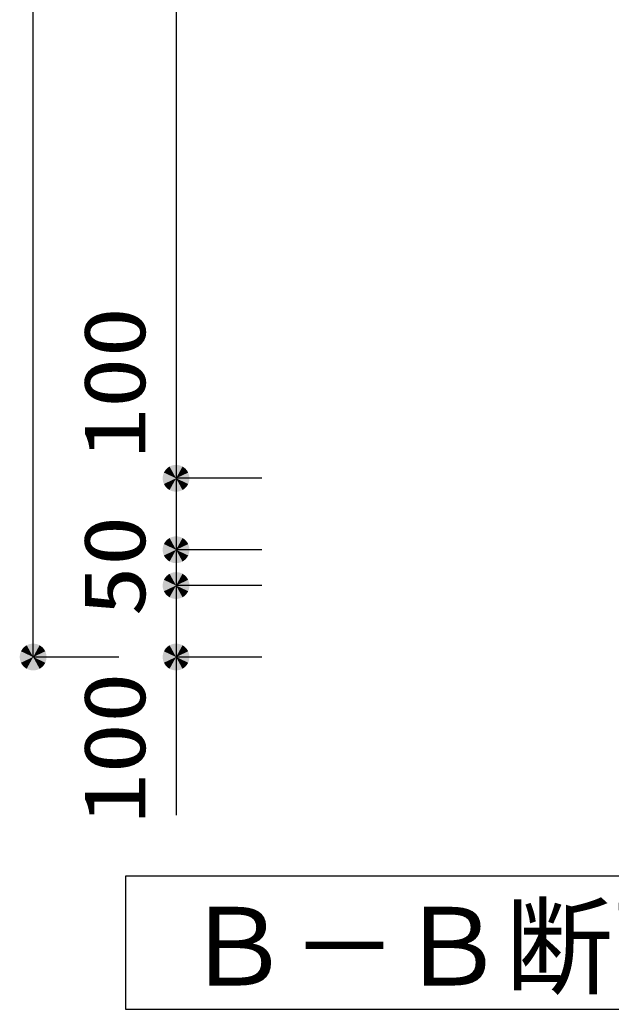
# Model space of a CAD drawing. Units: millimetres, scale not verified. Extents: x -8910 to 8910, y -6308 to 6308.
# Drawn here: x -159 to 669, y -877 to 507 of the extents above; entities that cross this region are included whole.
import ezdxf
from ezdxf.enums import TextEntityAlignment as Align

# ---------------------------------------------------------------- set-up
doc = ezdxf.new("R2010")
doc.units = ezdxf.units.MM
doc.header["$LTSCALE"] = 30
doc.layers.add('0-5_躯体', color=3, linetype='Continuous', lineweight=25)
doc.layers.add('1-2_00クル-フ-6寸法', color=132, linetype='Continuous', lineweight=25)
doc.styles.add('ＭＳ ゴシック', font='')
doc.styles.get('ＭＳ ゴシック').set_extended_font_data('MS Gothic')

msp = doc.modelspace()

# ---------------------------------------------------------------- linework, layer by layer
at = {"layer": '0-5_躯体'}
msp.add_lwpolyline([(2270.84, -877.48), (2270.84, -691.17), (-10.75, -691.17), (-10.75, -877.48)], close=True, dxfattribs=at)
at = {"layer": '1-2_00クル-フ-6寸法', "color": 4}
for p, q in [((-140.21, -384.83), (-140.21, 1745.17)), ((59.79, 1645.17), (59.79, -134.83)), ((179.79, -134.83), (59.79, -134.83)), ((179.79, -134.83), (59.79, -134.83)), ((59.79, -134.83), (59.79, -234.83)), ((179.79, -234.83), (59.79, -234.83)), ((179.79, -234.83), (59.79, -234.83)), ((59.79, -234.83), (59.79, -284.83)), ((179.79, -284.83), (59.79, -284.83)), ((179.79, -284.83), (59.79, -284.83)), ((59.79, -284.83), (59.79, -384.83)), ((-20.21, -384.83), (-140.21, -384.83)), ((179.79, -384.83), (59.79, -384.83)), ((59.79, -384.83), (59.79, -606.28))]:
    msp.add_line(p, q, dxfattribs=at)
at = {"layer": '1-2_00クル-フ-6寸法'}
for points in [[(59.79, -134.83), (43.95, -124.78), (45.34, -122.88)], [(59.79, -134.83), (43.95, -124.78), (45.34, -122.88)], [(59.79, -134.83), (45.34, -122.88), (46.95, -121.16)], [(59.79, -134.83), (45.34, -122.88), (46.95, -121.16)], [(59.79, -134.83), (46.95, -121.16), (48.76, -119.66)], [(59.79, -134.83), (46.95, -121.16), (48.76, -119.66)], [(59.79, -134.83), (48.76, -119.66), (50.75, -118.4)], [(59.79, -134.83), (48.76, -119.66), (50.75, -118.4)], [(59.79, -134.83), (50.75, -118.4), (52.88, -117.39)], [(59.79, -134.83), (50.75, -118.4), (52.88, -117.39)], [(59.79, -134.83), (52.88, -117.39), (55.12, -116.67)], [(59.79, -134.83), (52.88, -117.39), (55.12, -116.67)], [(59.79, -134.83), (55.12, -116.67), (57.44, -116.23)], [(59.79, -134.83), (55.12, -116.67), (57.44, -116.23)], [(59.79, -134.83), (57.44, -116.23), (59.79, -116.08)], [(59.79, -134.83), (57.44, -116.23), (59.79, -116.08)], [(59.79, -134.83), (59.79, -116.08), (62.14, -116.23)], [(59.79, -134.83), (59.79, -116.08), (62.14, -116.23)], [(59.79, -134.83), (62.14, -116.23), (64.45, -116.67)], [(59.79, -134.83), (62.14, -116.23), (64.45, -116.67)], [(59.79, -134.83), (64.45, -116.67), (66.69, -117.39)], [(59.79, -134.83), (64.45, -116.67), (66.69, -117.39)], [(59.79, -134.83), (66.69, -117.39), (68.82, -118.4)], [(59.79, -134.83), (66.69, -117.39), (68.82, -118.4)], [(59.79, -134.83), (68.82, -118.4), (70.81, -119.66)], [(59.79, -134.83), (68.82, -118.4), (70.81, -119.66)], [(59.79, -134.83), (70.81, -119.66), (72.62, -121.16)], [(59.79, -134.83), (70.81, -119.66), (72.62, -121.16)], [(59.79, -134.83), (72.62, -121.16), (74.23, -122.88)], [(59.79, -134.83), (72.62, -121.16), (74.23, -122.88)], [(59.79, -134.83), (74.23, -122.88), (75.62, -124.78)], [(59.79, -134.83), (74.23, -122.88), (75.62, -124.78)], [(59.79, -134.83), (41.07, -133.65), (41.37, -131.31)], [(59.79, -134.83), (41.07, -133.65), (41.37, -131.31)], [(59.79, -134.83), (41.07, -136.01), (41.07, -133.65)], [(59.79, -134.83), (41.07, -136.01), (41.07, -133.65)], [(59.79, -134.83), (41.37, -138.34), (41.07, -136.01)], [(59.79, -134.83), (41.37, -138.34), (41.07, -136.01)], [(59.79, -134.83), (41.37, -131.31), (41.95, -129.03)], [(59.79, -134.83), (41.37, -131.31), (41.95, -129.03)], [(59.79, -134.83), (41.95, -140.62), (41.37, -138.34)], [(59.79, -134.83), (41.95, -140.62), (41.37, -138.34)], [(59.79, -134.83), (41.95, -129.03), (42.82, -126.84)], [(59.79, -134.83), (41.95, -129.03), (42.82, -126.84)], [(59.79, -134.83), (42.82, -142.81), (41.95, -140.62)], [(59.79, -134.83), (42.82, -142.81), (41.95, -140.62)], [(59.79, -134.83), (42.82, -126.84), (43.95, -124.78)], [(59.79, -134.83), (42.82, -126.84), (43.95, -124.78)], [(59.79, -134.83), (43.95, -144.88), (42.82, -142.81)], [(59.79, -134.83), (43.95, -144.88), (42.82, -142.81)], [(59.79, -134.83), (45.34, -146.78), (43.95, -144.88)], [(59.79, -134.83), (45.34, -146.78), (43.95, -144.88)], [(59.79, -134.83), (46.95, -148.5), (45.34, -146.78)], [(59.79, -134.83), (46.95, -148.5), (45.34, -146.78)], [(59.79, -134.83), (48.76, -150), (46.95, -148.5)], [(59.79, -134.83), (48.76, -150), (46.95, -148.5)], [(59.79, -134.83), (50.75, -151.26), (48.76, -150)], [(59.79, -134.83), (50.75, -151.26), (48.76, -150)], [(59.79, -134.83), (52.88, -152.26), (50.75, -151.26)], [(59.79, -134.83), (52.88, -152.26), (50.75, -151.26)], [(59.79, -134.83), (55.12, -152.99), (52.88, -152.26)], [(59.79, -134.83), (55.12, -152.99), (52.88, -152.26)], [(59.79, -134.83), (57.44, -153.43), (55.12, -152.99)], [(59.79, -134.83), (57.44, -153.43), (55.12, -152.99)], [(59.79, -134.83), (59.79, -153.58), (57.44, -153.43)], [(59.79, -134.83), (59.79, -153.58), (57.44, -153.43)], [(59.79, -134.83), (75.62, -124.78), (76.75, -126.84)], [(59.79, -134.83), (75.62, -124.78), (76.75, -126.84)], [(59.79, -134.83), (76.75, -126.84), (77.62, -129.03)], [(59.79, -134.83), (76.75, -126.84), (77.62, -129.03)], [(59.79, -134.83), (77.62, -129.03), (78.2, -131.31)], [(59.79, -134.83), (77.62, -129.03), (78.2, -131.31)], [(59.79, -134.83), (78.2, -131.31), (78.5, -133.65)], [(59.79, -134.83), (78.2, -131.31), (78.5, -133.65)], [(59.79, -134.83), (78.5, -133.65), (78.5, -136.01)], [(59.79, -134.83), (78.5, -133.65), (78.5, -136.01)], [(59.79, -134.83), (62.14, -153.43), (59.79, -153.58)], [(59.79, -134.83), (64.45, -152.99), (62.14, -153.43)], [(59.79, -134.83), (66.69, -152.26), (64.45, -152.99)], [(59.79, -134.83), (68.82, -151.26), (66.69, -152.26)], [(59.79, -134.83), (70.81, -150), (68.82, -151.26)], [(59.79, -134.83), (72.62, -148.5), (70.81, -150)], [(59.79, -134.83), (74.23, -146.78), (72.62, -148.5)], [(59.79, -134.83), (75.62, -144.88), (74.23, -146.78)], [(59.79, -134.83), (76.75, -142.81), (75.62, -144.88)], [(59.79, -134.83), (77.62, -140.62), (76.75, -142.81)], [(59.79, -134.83), (78.2, -138.34), (77.62, -140.62)], [(59.79, -134.83), (78.5, -136.01), (78.2, -138.34)], [(59.79, -134.83), (62.14, -153.43), (59.79, -153.58)], [(59.79, -134.83), (64.45, -152.99), (62.14, -153.43)], [(59.79, -134.83), (66.69, -152.26), (64.45, -152.99)], [(59.79, -134.83), (68.82, -151.26), (66.69, -152.26)], [(59.79, -134.83), (70.81, -150), (68.82, -151.26)], [(59.79, -134.83), (72.62, -148.5), (70.81, -150)], [(59.79, -134.83), (74.23, -146.78), (72.62, -148.5)], [(59.79, -134.83), (75.62, -144.88), (74.23, -146.78)], [(59.79, -134.83), (76.75, -142.81), (75.62, -144.88)], [(59.79, -134.83), (77.62, -140.62), (76.75, -142.81)], [(59.79, -134.83), (78.2, -138.34), (77.62, -140.62)], [(59.79, -134.83), (78.5, -136.01), (78.2, -138.34)], [(59.79, -234.83), (45.34, -222.88), (46.95, -221.16)], [(59.79, -234.83), (45.34, -222.88), (46.95, -221.16)], [(59.79, -234.83), (46.95, -221.16), (48.76, -219.66)], [(59.79, -234.83), (46.95, -221.16), (48.76, -219.66)], [(59.79, -234.83), (48.76, -219.66), (50.75, -218.4)], [(59.79, -234.83), (48.76, -219.66), (50.75, -218.4)], [(59.79, -234.83), (50.75, -218.4), (52.88, -217.39)], [(59.79, -234.83), (50.75, -218.4), (52.88, -217.39)], [(59.79, -234.83), (52.88, -217.39), (55.12, -216.67)], [(59.79, -234.83), (52.88, -217.39), (55.12, -216.67)], [(59.79, -234.83), (55.12, -216.67), (57.44, -216.23)], [(59.79, -234.83), (55.12, -216.67), (57.44, -216.23)], [(59.79, -234.83), (57.44, -216.23), (59.79, -216.08)], [(59.79, -234.83), (57.44, -216.23), (59.79, -216.08)], [(59.79, -234.83), (59.79, -216.08), (62.14, -216.23)], [(59.79, -234.83), (59.79, -216.08), (62.14, -216.23)], [(59.79, -234.83), (62.14, -216.23), (64.45, -216.67)], [(59.79, -234.83), (62.14, -216.23), (64.45, -216.67)], [(59.79, -234.83), (64.45, -216.67), (66.69, -217.39)], [(59.79, -234.83), (64.45, -216.67), (66.69, -217.39)], [(59.79, -234.83), (66.69, -217.39), (68.82, -218.4)], [(59.79, -234.83), (66.69, -217.39), (68.82, -218.4)], [(59.79, -234.83), (68.82, -218.4), (70.81, -219.66)], [(59.79, -234.83), (68.82, -218.4), (70.81, -219.66)], [(59.79, -234.83), (70.81, -219.66), (72.62, -221.16)], [(59.79, -234.83), (70.81, -219.66), (72.62, -221.16)], [(59.79, -234.83), (72.62, -221.16), (74.23, -222.88)], [(59.79, -234.83), (72.62, -221.16), (74.23, -222.88)], [(59.79, -234.83), (41.07, -233.65), (41.37, -231.31)], [(59.79, -234.83), (41.07, -233.65), (41.37, -231.31)], [(59.79, -234.83), (41.07, -236.01), (41.07, -233.65)], [(59.79, -234.83), (41.07, -236.01), (41.07, -233.65)], [(59.79, -234.83), (41.37, -238.34), (41.07, -236.01)], [(59.79, -234.83), (41.37, -238.34), (41.07, -236.01)], [(59.79, -234.83), (41.37, -231.31), (41.95, -229.03)], [(59.79, -234.83), (41.37, -231.31), (41.95, -229.03)], [(59.79, -234.83), (41.95, -240.62), (41.37, -238.34)], [(59.79, -234.83), (41.95, -240.62), (41.37, -238.34)], [(59.79, -234.83), (41.95, -229.03), (42.82, -226.84)], [(59.79, -234.83), (41.95, -229.03), (42.82, -226.84)], [(59.79, -234.83), (42.82, -242.81), (41.95, -240.62)], [(59.79, -234.83), (42.82, -242.81), (41.95, -240.62)], [(59.79, -234.83), (42.82, -226.84), (43.95, -224.78)], [(59.79, -234.83), (42.82, -226.84), (43.95, -224.78)], [(59.79, -234.83), (43.95, -244.87), (42.82, -242.81)], [(59.79, -234.83), (43.95, -244.87), (42.82, -242.81)], [(59.79, -234.83), (43.95, -224.78), (45.34, -222.88)], [(59.79, -234.83), (43.95, -224.78), (45.34, -222.88)], [(59.79, -234.83), (45.34, -246.78), (43.95, -244.87)], [(59.79, -234.83), (45.34, -246.78), (43.95, -244.87)], [(59.79, -234.83), (46.95, -248.5), (45.34, -246.78)], [(59.79, -234.83), (46.95, -248.5), (45.34, -246.78)], [(59.79, -234.83), (48.76, -250), (46.95, -248.5)], [(59.79, -234.83), (48.76, -250), (46.95, -248.5)], [(59.79, -234.83), (50.75, -251.26), (48.76, -250)], [(59.79, -234.83), (50.75, -251.26), (48.76, -250)], [(59.79, -234.83), (52.88, -252.26), (50.75, -251.26)], [(59.79, -234.83), (52.88, -252.26), (50.75, -251.26)], [(59.79, -234.83), (55.12, -252.99), (52.88, -252.26)], [(59.79, -234.83), (55.12, -252.99), (52.88, -252.26)], [(59.79, -234.83), (57.44, -253.43), (55.12, -252.99)], [(59.79, -234.83), (57.44, -253.43), (55.12, -252.99)], [(59.79, -234.83), (59.79, -253.58), (57.44, -253.43)], [(59.79, -234.83), (59.79, -253.58), (57.44, -253.43)], [(59.79, -234.83), (74.23, -222.88), (75.62, -224.78)], [(59.79, -234.83), (74.23, -222.88), (75.62, -224.78)], [(59.79, -234.83), (75.62, -224.78), (76.75, -226.84)], [(59.79, -234.83), (75.62, -224.78), (76.75, -226.84)], [(59.79, -234.83), (76.75, -226.84), (77.62, -229.03)], [(59.79, -234.83), (76.75, -226.84), (77.62, -229.03)], [(59.79, -234.83), (77.62, -229.03), (78.2, -231.31)], [(59.79, -234.83), (77.62, -229.03), (78.2, -231.31)], [(59.79, -234.83), (78.2, -231.31), (78.5, -233.65)], [(59.79, -234.83), (78.2, -231.31), (78.5, -233.65)], [(59.79, -234.83), (78.5, -233.65), (78.5, -236.01)], [(59.79, -234.83), (78.5, -233.65), (78.5, -236.01)], [(59.79, -234.83), (62.14, -253.43), (59.79, -253.58)], [(59.79, -234.83), (64.45, -252.99), (62.14, -253.43)], [(59.79, -234.83), (66.69, -252.26), (64.45, -252.99)], [(59.79, -234.83), (68.82, -251.26), (66.69, -252.26)], [(59.79, -234.83), (70.81, -250), (68.82, -251.26)], [(59.79, -234.83), (72.62, -248.5), (70.81, -250)], [(59.79, -234.83), (74.23, -246.78), (72.62, -248.5)], [(59.79, -234.83), (75.62, -244.87), (74.23, -246.78)], [(59.79, -234.83), (76.75, -242.81), (75.62, -244.87)], [(59.79, -234.83), (77.62, -240.62), (76.75, -242.81)], [(59.79, -234.83), (78.2, -238.34), (77.62, -240.62)], [(59.79, -234.83), (78.5, -236.01), (78.2, -238.34)], [(59.79, -234.83), (62.14, -253.43), (59.79, -253.58)], [(59.79, -234.83), (64.45, -252.99), (62.14, -253.43)], [(59.79, -234.83), (66.69, -252.26), (64.45, -252.99)], [(59.79, -234.83), (68.82, -251.26), (66.69, -252.26)], [(59.79, -234.83), (70.81, -250), (68.82, -251.26)], [(59.79, -234.83), (72.62, -248.5), (70.81, -250)], [(59.79, -234.83), (74.23, -246.78), (72.62, -248.5)], [(59.79, -234.83), (75.62, -244.87), (74.23, -246.78)], [(59.79, -234.83), (76.75, -242.81), (75.62, -244.87)], [(59.79, -234.83), (77.62, -240.62), (76.75, -242.81)], [(59.79, -234.83), (78.2, -238.34), (77.62, -240.62)], [(59.79, -234.83), (78.5, -236.01), (78.2, -238.34)], [(59.79, -284.83), (42.82, -276.84), (43.95, -274.78)], [(59.79, -284.83), (42.82, -276.84), (43.95, -274.78)], [(59.79, -284.83), (43.95, -274.78), (45.34, -272.88)], [(59.79, -284.83), (43.95, -274.78), (45.34, -272.88)], [(59.79, -284.83), (45.34, -272.88), (46.95, -271.16)], [(59.79, -284.83), (45.34, -272.88), (46.95, -271.16)], [(59.79, -284.83), (46.95, -271.16), (48.76, -269.66)], [(59.79, -284.83), (46.95, -271.16), (48.76, -269.66)], [(59.79, -284.83), (48.76, -269.66), (50.75, -268.4)], [(59.79, -284.83), (48.76, -269.66), (50.75, -268.4)], [(59.79, -284.83), (50.75, -268.4), (52.88, -267.39)], [(59.79, -284.83), (50.75, -268.4), (52.88, -267.39)], [(59.79, -284.83), (52.88, -267.39), (55.12, -266.67)], [(59.79, -284.83), (52.88, -267.39), (55.12, -266.67)], [(59.79, -284.83), (55.12, -266.67), (57.44, -266.23)], [(59.79, -284.83), (55.12, -266.67), (57.44, -266.23)], [(59.79, -284.83), (57.44, -266.23), (59.79, -266.08)], [(59.79, -284.83), (57.44, -266.23), (59.79, -266.08)], [(59.79, -284.83), (59.79, -266.08), (62.14, -266.23)], [(59.79, -284.83), (59.79, -266.08), (62.14, -266.23)], [(59.79, -284.83), (62.14, -266.23), (64.45, -266.67)], [(59.79, -284.83), (62.14, -266.23), (64.45, -266.67)], [(59.79, -284.83), (64.45, -266.67), (66.69, -267.39)], [(59.79, -284.83), (64.45, -266.67), (66.69, -267.39)], [(59.79, -284.83), (66.69, -267.39), (68.82, -268.4)], [(59.79, -284.83), (66.69, -267.39), (68.82, -268.4)], [(59.79, -284.83), (68.82, -268.4), (70.81, -269.66)], [(59.79, -284.83), (68.82, -268.4), (70.81, -269.66)], [(59.79, -284.83), (70.81, -269.66), (72.62, -271.16)], [(59.79, -284.83), (70.81, -269.66), (72.62, -271.16)], [(59.79, -284.83), (72.62, -271.16), (74.23, -272.88)], [(59.79, -284.83), (72.62, -271.16), (74.23, -272.88)], [(59.79, -284.83), (74.23, -272.88), (75.62, -274.78)], [(59.79, -284.83), (74.23, -272.88), (75.62, -274.78)], [(59.79, -284.83), (75.62, -274.78), (76.75, -276.84)], [(59.79, -284.83), (75.62, -274.78), (76.75, -276.84)], [(59.79, -284.83), (41.07, -283.65), (41.37, -281.31)], [(59.79, -284.83), (41.07, -283.65), (41.37, -281.31)], [(59.79, -284.83), (41.07, -286.01), (41.07, -283.65)], [(59.79, -284.83), (41.07, -286.01), (41.07, -283.65)], [(59.79, -284.83), (41.37, -288.34), (41.07, -286.01)], [(59.79, -284.83), (41.37, -288.34), (41.07, -286.01)], [(59.79, -284.83), (41.37, -281.31), (41.95, -279.03)], [(59.79, -284.83), (41.37, -281.31), (41.95, -279.03)], [(59.79, -284.83), (41.95, -290.62), (41.37, -288.34)], [(59.79, -284.83), (41.95, -290.62), (41.37, -288.34)], [(59.79, -284.83), (41.95, -279.03), (42.82, -276.84)], [(59.79, -284.83), (41.95, -279.03), (42.82, -276.84)], [(59.79, -284.83), (42.82, -292.81), (41.95, -290.62)], [(59.79, -284.83), (42.82, -292.81), (41.95, -290.62)], [(59.79, -284.83), (43.95, -294.87), (42.82, -292.81)], [(59.79, -284.83), (43.95, -294.87), (42.82, -292.81)], [(59.79, -284.83), (45.34, -296.78), (43.95, -294.87)], [(59.79, -284.83), (45.34, -296.78), (43.95, -294.87)], [(59.79, -284.83), (46.95, -298.5), (45.34, -296.78)], [(59.79, -284.83), (46.95, -298.5), (45.34, -296.78)], [(59.79, -284.83), (48.76, -300), (46.95, -298.5)], [(59.79, -284.83), (48.76, -300), (46.95, -298.5)], [(59.79, -284.83), (50.75, -301.26), (48.76, -300)], [(59.79, -284.83), (50.75, -301.26), (48.76, -300)], [(59.79, -284.83), (52.88, -302.26), (50.75, -301.26)], [(59.79, -284.83), (52.88, -302.26), (50.75, -301.26)], [(59.79, -284.83), (55.12, -302.99), (52.88, -302.26)], [(59.79, -284.83), (55.12, -302.99), (52.88, -302.26)], [(59.79, -284.83), (57.44, -303.43), (55.12, -302.99)], [(59.79, -284.83), (57.44, -303.43), (55.12, -302.99)], [(59.79, -284.83), (59.79, -303.58), (57.44, -303.43)], [(59.79, -284.83), (59.79, -303.58), (57.44, -303.43)], [(59.79, -284.83), (76.75, -276.84), (77.62, -279.03)], [(59.79, -284.83), (76.75, -276.84), (77.62, -279.03)], [(59.79, -284.83), (77.62, -279.03), (78.2, -281.31)], [(59.79, -284.83), (77.62, -279.03), (78.2, -281.31)], [(59.79, -284.83), (78.2, -281.31), (78.5, -283.65)], [(59.79, -284.83), (78.2, -281.31), (78.5, -283.65)], [(59.79, -284.83), (78.5, -283.65), (78.5, -286.01)], [(59.79, -284.83), (78.5, -283.65), (78.5, -286.01)], [(59.79, -284.83), (62.14, -303.43), (59.79, -303.58)], [(59.79, -284.83), (64.45, -302.99), (62.14, -303.43)], [(59.79, -284.83), (66.69, -302.26), (64.45, -302.99)], [(59.79, -284.83), (68.82, -301.26), (66.69, -302.26)], [(59.79, -284.83), (70.81, -300), (68.82, -301.26)], [(59.79, -284.83), (72.62, -298.5), (70.81, -300)], [(59.79, -284.83), (74.23, -296.78), (72.62, -298.5)], [(59.79, -284.83), (75.62, -294.87), (74.23, -296.78)], [(59.79, -284.83), (76.75, -292.81), (75.62, -294.87)], [(59.79, -284.83), (77.62, -290.62), (76.75, -292.81)], [(59.79, -284.83), (78.2, -288.34), (77.62, -290.62)], [(59.79, -284.83), (78.5, -286.01), (78.2, -288.34)], [(59.79, -284.83), (62.14, -303.43), (59.79, -303.58)], [(59.79, -284.83), (64.45, -302.99), (62.14, -303.43)], [(59.79, -284.83), (66.69, -302.26), (64.45, -302.99)], [(59.79, -284.83), (68.82, -301.26), (66.69, -302.26)], [(59.79, -284.83), (70.81, -300), (68.82, -301.26)], [(59.79, -284.83), (72.62, -298.5), (70.81, -300)], [(59.79, -284.83), (74.23, -296.78), (72.62, -298.5)], [(59.79, -284.83), (75.62, -294.87), (74.23, -296.78)], [(59.79, -284.83), (76.75, -292.81), (75.62, -294.87)], [(59.79, -284.83), (77.62, -290.62), (76.75, -292.81)], [(59.79, -284.83), (78.2, -288.34), (77.62, -290.62)], [(59.79, -284.83), (78.5, -286.01), (78.2, -288.34)], [(-140.21, -384.83), (-156.05, -374.78), (-154.66, -372.88)], [(-140.21, -384.83), (-154.66, -372.88), (-153.05, -371.16)], [(-140.21, -384.83), (-153.05, -371.16), (-151.24, -369.66)], [(-140.21, -384.83), (-151.24, -369.66), (-149.25, -368.4)], [(-140.21, -384.83), (-149.25, -368.4), (-147.12, -367.4)], [(-140.21, -384.83), (-147.12, -367.4), (-144.88, -366.67)], [(-140.21, -384.83), (-144.88, -366.67), (-142.56, -366.23)], [(-140.21, -384.83), (-142.56, -366.23), (-140.21, -366.08)], [(-140.21, -384.83), (-140.21, -366.08), (-137.86, -366.23)], [(-140.21, -384.83), (-137.86, -366.23), (-135.55, -366.67)], [(-140.21, -384.83), (-135.55, -366.67), (-133.31, -367.4)], [(-140.21, -384.83), (-133.31, -367.4), (-131.18, -368.4)], [(-140.21, -384.83), (-131.18, -368.4), (-129.19, -369.66)], [(-140.21, -384.83), (-129.19, -369.66), (-127.38, -371.16)], [(-140.21, -384.83), (-127.38, -371.16), (-125.77, -372.88)], [(-140.21, -384.83), (-125.77, -372.88), (-124.38, -374.78)], [(59.79, -384.83), (43.95, -374.78), (45.34, -372.88)], [(59.79, -384.83), (45.34, -372.88), (46.95, -371.16)], [(59.79, -384.83), (46.95, -371.16), (48.76, -369.66)], [(59.79, -384.83), (48.76, -369.66), (50.75, -368.4)], [(59.79, -384.83), (50.75, -368.4), (52.88, -367.4)], [(59.79, -384.83), (52.88, -367.4), (55.12, -366.67)], [(59.79, -384.83), (55.12, -366.67), (57.44, -366.23)], [(59.79, -384.83), (57.44, -366.23), (59.79, -366.08)], [(59.79, -384.83), (59.79, -366.08), (62.14, -366.23)], [(59.79, -384.83), (62.14, -366.23), (64.45, -366.67)], [(59.79, -384.83), (64.45, -366.67), (66.69, -367.4)], [(59.79, -384.83), (66.69, -367.4), (68.82, -368.4)], [(59.79, -384.83), (68.82, -368.4), (70.81, -369.66)], [(59.79, -384.83), (70.81, -369.66), (72.62, -371.16)], [(59.79, -384.83), (72.62, -371.16), (74.23, -372.88)], [(59.79, -384.83), (74.23, -372.88), (75.62, -374.78)], [(-140.21, -384.83), (-158.93, -383.65), (-158.63, -381.32)], [(-140.21, -384.83), (-158.93, -386.01), (-158.93, -383.65)], [(-140.21, -384.83), (-158.63, -388.34), (-158.93, -386.01)], [(-140.21, -384.83), (-158.63, -381.32), (-158.05, -379.04)], [(-140.21, -384.83), (-158.05, -390.62), (-158.63, -388.34)], [(-140.21, -384.83), (-158.05, -379.04), (-157.18, -376.85)], [(-140.21, -384.83), (-157.18, -392.81), (-158.05, -390.62)], [(-140.21, -384.83), (-157.18, -376.85), (-156.05, -374.78)], [(-140.21, -384.83), (-156.05, -394.88), (-157.18, -392.81)], [(-140.21, -384.83), (-154.66, -396.78), (-156.05, -394.88)], [(-140.21, -384.83), (-153.05, -398.5), (-154.66, -396.78)], [(-140.21, -384.83), (-151.24, -400), (-153.05, -398.5)], [(-140.21, -384.83), (-149.25, -401.26), (-151.24, -400)], [(-140.21, -384.83), (-147.12, -402.26), (-149.25, -401.26)], [(-140.21, -384.83), (-144.88, -402.99), (-147.12, -402.26)], [(-140.21, -384.83), (-142.56, -403.43), (-144.88, -402.99)], [(-140.21, -384.83), (-140.21, -403.58), (-142.56, -403.43)], [(-140.21, -384.83), (-124.38, -374.78), (-123.25, -376.85)], [(-140.21, -384.83), (-123.25, -376.85), (-122.38, -379.04)], [(-140.21, -384.83), (-122.38, -379.04), (-121.8, -381.32)], [(-140.21, -384.83), (-121.8, -381.32), (-121.5, -383.65)], [(-140.21, -384.83), (-121.5, -383.65), (-121.5, -386.01)], [(-140.21, -384.83), (-137.86, -403.43), (-140.21, -403.58)], [(-140.21, -384.83), (-135.55, -402.99), (-137.86, -403.43)], [(-140.21, -384.83), (-133.31, -402.26), (-135.55, -402.99)], [(-140.21, -384.83), (-131.18, -401.26), (-133.31, -402.26)], [(-140.21, -384.83), (-129.19, -400), (-131.18, -401.26)], [(-140.21, -384.83), (-127.38, -398.5), (-129.19, -400)], [(-140.21, -384.83), (-125.77, -396.78), (-127.38, -398.5)], [(-140.21, -384.83), (-124.38, -394.88), (-125.77, -396.78)], [(-140.21, -384.83), (-123.25, -392.81), (-124.38, -394.88)], [(-140.21, -384.83), (-122.38, -390.62), (-123.25, -392.81)], [(-140.21, -384.83), (-121.8, -388.34), (-122.38, -390.62)], [(-140.21, -384.83), (-121.5, -386.01), (-121.8, -388.34)], [(59.79, -384.83), (41.07, -383.65), (41.37, -381.32)], [(59.79, -384.83), (41.07, -386.01), (41.07, -383.65)], [(59.79, -384.83), (41.37, -388.34), (41.07, -386.01)], [(59.79, -384.83), (41.37, -381.32), (41.95, -379.04)], [(59.79, -384.83), (41.95, -390.62), (41.37, -388.34)], [(59.79, -384.83), (41.95, -379.04), (42.82, -376.85)], [(59.79, -384.83), (42.82, -392.81), (41.95, -390.62)], [(59.79, -384.83), (42.82, -376.85), (43.95, -374.78)], [(59.79, -384.83), (43.95, -394.88), (42.82, -392.81)], [(59.79, -384.83), (45.34, -396.78), (43.95, -394.88)], [(59.79, -384.83), (46.95, -398.5), (45.34, -396.78)], [(59.79, -384.83), (48.76, -400), (46.95, -398.5)], [(59.79, -384.83), (50.75, -401.26), (48.76, -400)], [(59.79, -384.83), (52.88, -402.26), (50.75, -401.26)], [(59.79, -384.83), (55.12, -402.99), (52.88, -402.26)], [(59.79, -384.83), (57.44, -403.43), (55.12, -402.99)], [(59.79, -384.83), (59.79, -403.58), (57.44, -403.43)], [(59.79, -384.83), (75.62, -374.78), (76.75, -376.85)], [(59.79, -384.83), (76.75, -376.85), (77.62, -379.04)], [(59.79, -384.83), (77.62, -379.04), (78.2, -381.32)], [(59.79, -384.83), (78.2, -381.32), (78.5, -383.65)], [(59.79, -384.83), (78.5, -383.65), (78.5, -386.01)], [(59.79, -384.83), (62.14, -403.43), (59.79, -403.58)], [(59.79, -384.83), (64.45, -402.99), (62.14, -403.43)], [(59.79, -384.83), (66.69, -402.26), (64.45, -402.99)], [(59.79, -384.83), (68.82, -401.26), (66.69, -402.26)], [(59.79, -384.83), (70.81, -400), (68.82, -401.26)], [(59.79, -384.83), (72.62, -398.5), (70.81, -400)], [(59.79, -384.83), (74.23, -396.78), (72.62, -398.5)], [(59.79, -384.83), (75.62, -394.88), (74.23, -396.78)], [(59.79, -384.83), (76.75, -392.81), (75.62, -394.88)], [(59.79, -384.83), (77.62, -390.62), (76.75, -392.81)], [(59.79, -384.83), (78.2, -388.34), (77.62, -390.62)], [(59.79, -384.83), (78.5, -386.01), (78.2, -388.34)]]:
    msp.add_solid(points, dxfattribs=at)

# ---------------------------------------------------------------- texts
at = {"layer": '0-5_躯体', "color": 4, "style": 'ＭＳ ゴシック'}
msp.add_text('Ｂ－Ｂ断面配筋図', height=110, dxfattribs=at).set_placement((70.49, -877.45), align=Align.BOTTOM_LEFT)
at = {"layer": '1-2_00クル-フ-6寸法', "color": 3, "style": 'ＭＳ ゴシック', "width": 1.2}
for s, p in [('100', (42.69, -107.33)), ('50', (42.69, -328.4)), ('100', (42.69, -618.51))]:
    msp.add_text(s, height=86.66, rotation=90, dxfattribs=at).set_placement(p, align=Align.BOTTOM_LEFT)

doc.saveas('drawing.dxf')
